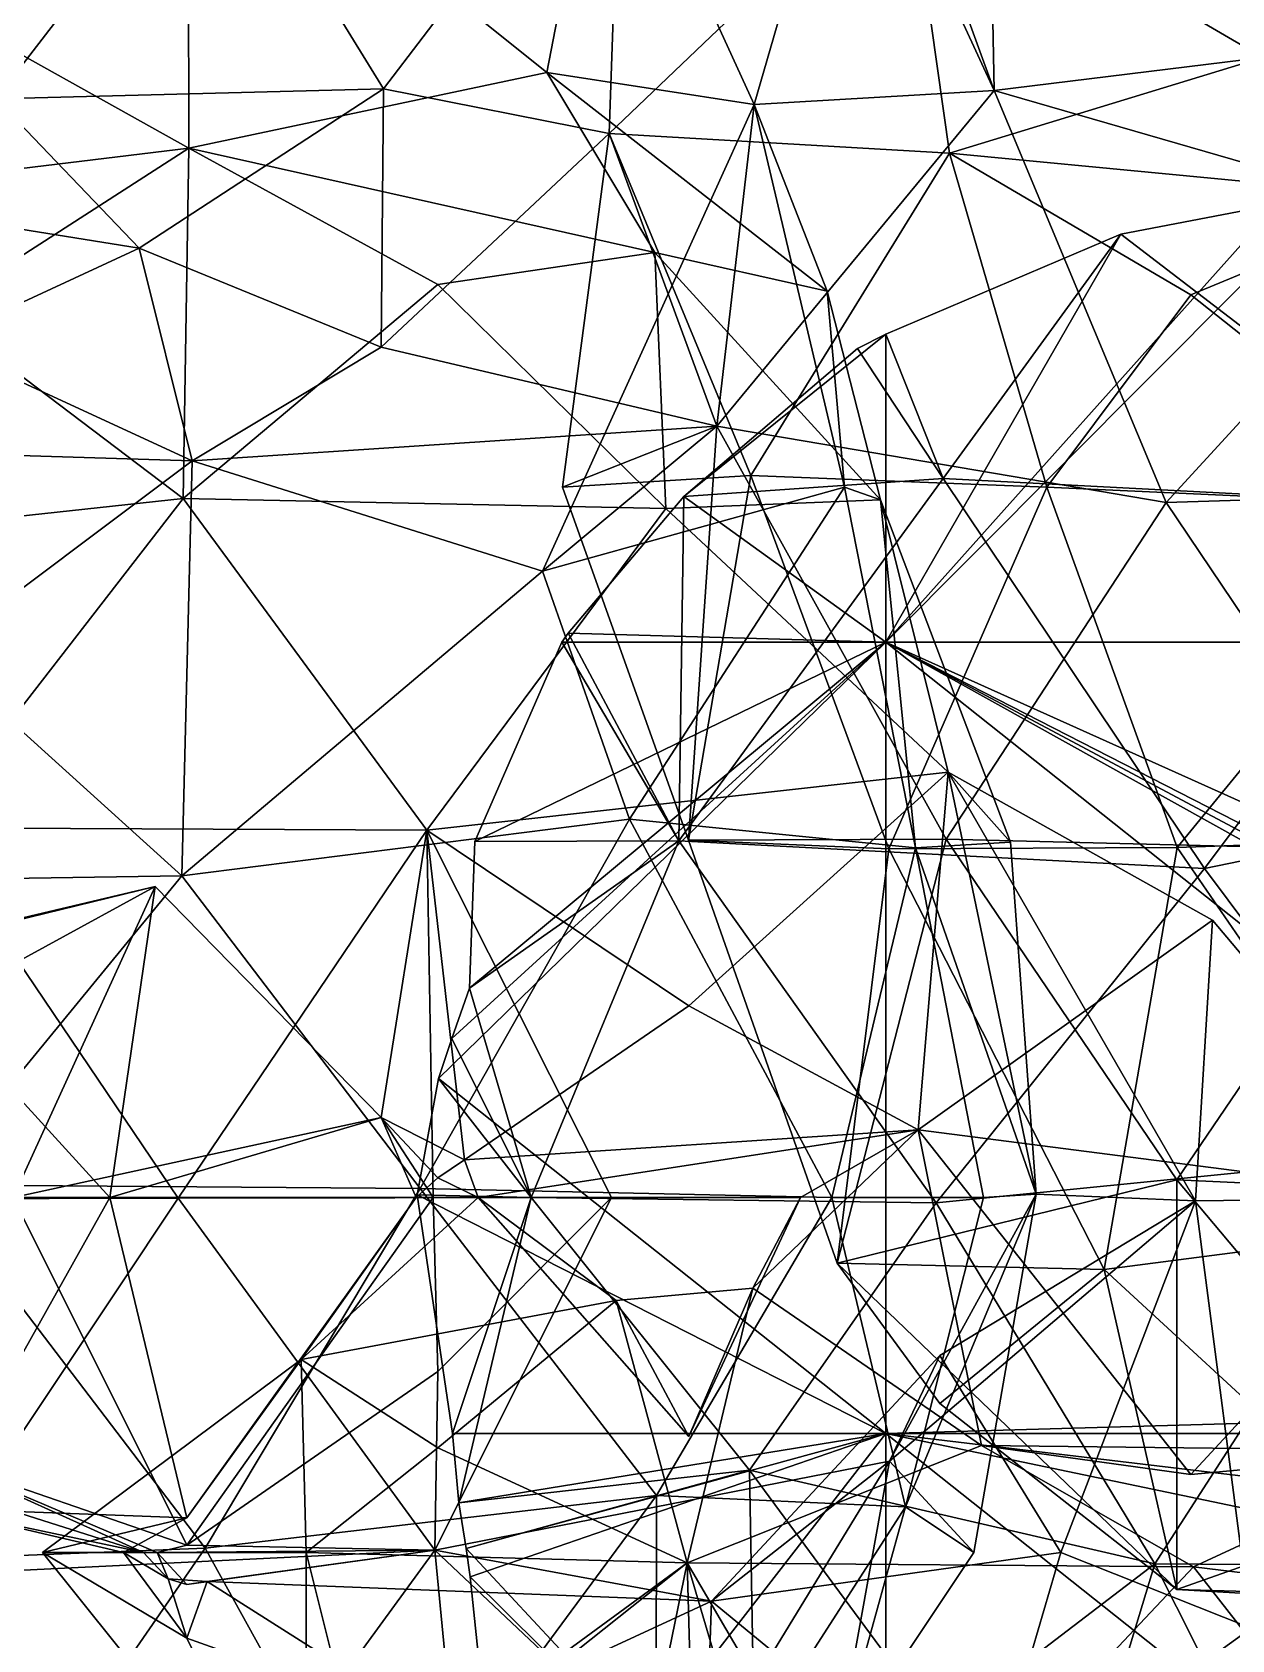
# Model space of a CAD drawing. Extents: x 290034 to 295698, y 4553723 to 4561693.
# Drawn here: x 294927.2 to 294987.4, y 4559775.6 to 4559856.3 of the extents above; entities that cross this region are included whole.
import ezdxf

# ---------------------------------------------------------------- set-up
doc = ezdxf.new("R2010")
doc.units = 0
doc.layers.add('Au_ppm_Pref_-_0_2', color=7, linetype='CONTINUOUS')

msp = doc.modelspace()

# ---------------------------------------------------------------- linework, layer by layer
at = {"layer": 'Au_ppm_Pref_-_0_2'}
for points in [[(294934.995, 4559868.657, 1775.773), (294935.02, 4559850.452, 1781.31), (294922.319, 4559857.54, 1777.947)], [(294934.995, 4559868.657, 1775.773), (294955.875, 4559869.091, 1773.859), (294952.986, 4559854.248, 1776.934)], [(294934.995, 4559868.657, 1775.773), (294952.986, 4559854.248, 1776.934), (294935.02, 4559850.452, 1781.31)], [(294944.798, 4559853.433, 1754.103), (294956.738, 4559869.091, 1753.694), (294936.335, 4559867.181, 1751.342)], [(294944.798, 4559853.433, 1754.103), (294956.112, 4559851.183, 1756.182), (294956.738, 4559869.091, 1753.694)], [(294955.875, 4559869.091, 1773.859), (294963.4, 4559852.636, 1770.481), (294952.986, 4559854.248, 1776.934)], [(294955.875, 4559869.091, 1773.859), (294968.16, 4559869.091, 1769.055), (294963.4, 4559852.636, 1770.481)], [(294956.738, 4559869.091, 1753.694), (294956.112, 4559851.183, 1756.182), (294971.044, 4559865.441, 1758.374)], [(294975.437, 4559853.34, 1764.258), (294963.4, 4559852.636, 1770.481), (294968.16, 4559869.091, 1769.055)], [(294975.143, 4559869.091, 1763.979), (294975.437, 4559853.34, 1764.258), (294968.16, 4559869.091, 1769.055)], [(294971.044, 4559865.441, 1758.374), (294975.437, 4559853.34, 1764.258), (294975.143, 4559869.091, 1763.979)], [(294936.335, 4559867.181, 1751.342), (294908.996, 4559867.918, 1751.425), (294925.332, 4559852.924, 1754.071)], [(294944.798, 4559853.433, 1754.103), (294936.335, 4559867.181, 1751.342), (294925.332, 4559852.924, 1754.071)], [(294973.198, 4559850.209, 1753.178), (294971.044, 4559865.441, 1758.374), (294956.112, 4559851.183, 1756.182)], [(294973.198, 4559850.209, 1753.178), (294988.927, 4559855.005, 1758.237), (294971.044, 4559865.441, 1758.374)], [(294971.044, 4559865.441, 1758.374), (294988.927, 4559855.005, 1758.237), (294975.437, 4559853.34, 1764.258)], [(294912.713, 4559847.746, 1780.41), (294922.319, 4559857.54, 1777.947), (294935.02, 4559850.452, 1781.31)], [(294996.983, 4559847.923, 1753.008), (294988.927, 4559855.005, 1758.237), (294973.198, 4559850.209, 1753.178)], [(294997.255, 4559847.043, 1763.338), (294975.437, 4559853.34, 1764.258), (294988.927, 4559855.005, 1758.237)], [(294952.986, 4559854.248, 1776.934), (294958.41, 4559845.212, 1780.581), (294935.02, 4559850.452, 1781.31)], [(294967.067, 4559843.284, 1775.858), (294958.41, 4559845.212, 1780.581), (294952.986, 4559854.248, 1776.934)], [(294967.067, 4559843.284, 1775.858), (294952.986, 4559854.248, 1776.934), (294963.4, 4559852.636, 1770.481)], [(294944.798, 4559853.433, 1754.103), (294925.332, 4559852.924, 1754.071), (294932.532, 4559845.439, 1757.221)], [(294944.683, 4559840.477, 1759.044), (294944.798, 4559853.433, 1754.103), (294932.532, 4559845.439, 1757.221)], [(294944.683, 4559840.477, 1759.044), (294956.112, 4559851.183, 1756.182), (294944.798, 4559853.433, 1754.103)], [(294961.526, 4559836.51, 1764.189), (294975.437, 4559853.34, 1764.258), (294984.071, 4559832.681, 1765.164)], [(294961.526, 4559836.51, 1764.189), (294963.4, 4559852.636, 1770.481), (294975.437, 4559853.34, 1764.258)], [(294997.255, 4559847.043, 1763.338), (294984.071, 4559832.681, 1765.164), (294975.437, 4559853.34, 1764.258)], [(294932.532, 4559845.439, 1757.221), (294925.332, 4559852.924, 1754.071), (294908.57, 4559849.283, 1757.22)], [(294952.778, 4559829.232, 1769.397), (294967.928, 4559833.455, 1774.393), (294963.4, 4559852.636, 1770.481)], [(294961.526, 4559836.51, 1764.189), (294952.778, 4559829.232, 1769.397), (294963.4, 4559852.636, 1770.481)], [(294967.928, 4559833.455, 1774.393), (294967.067, 4559843.284, 1775.858), (294963.4, 4559852.636, 1770.481)], [(294961.526, 4559836.51, 1764.189), (294956.112, 4559851.183, 1756.182), (294944.683, 4559840.477, 1759.044)], [(294961.526, 4559836.51, 1764.189), (294953.771, 4559833.455, 1758.04), (294956.112, 4559851.183, 1756.182)], [(294963.222, 4559834.032, 1753.073), (294956.112, 4559851.183, 1756.182), (294953.771, 4559833.455, 1758.04)], [(294963.222, 4559834.032, 1753.073), (294973.198, 4559850.209, 1753.178), (294956.112, 4559851.183, 1756.182)], [(294912.713, 4559847.746, 1780.41), (294935.02, 4559850.452, 1781.31), (294922.319, 4559842.283, 1784.74)], [(294934.734, 4559832.887, 1786.599), (294922.319, 4559842.283, 1784.74), (294935.02, 4559850.452, 1781.31)], [(294934.734, 4559832.887, 1786.599), (294935.02, 4559850.452, 1781.31), (294947.518, 4559843.621, 1785.186)], [(294935.02, 4559850.452, 1781.31), (294958.41, 4559845.212, 1780.581), (294947.518, 4559843.621, 1785.186)], [(294973.198, 4559850.209, 1753.178), (294963.222, 4559834.032, 1753.073), (294978.078, 4559833.455, 1748.689)], [(294996.983, 4559847.923, 1753.008), (294973.198, 4559850.209, 1753.178), (294985.315, 4559843.096, 1748.887)], [(294973.198, 4559850.209, 1753.178), (294978.078, 4559833.455, 1748.689), (294985.315, 4559843.096, 1748.887)], [(294922.319, 4559840.705, 1760.457), (294932.532, 4559845.439, 1757.221), (294908.57, 4559849.283, 1757.22)], [(294989.657, 4559847.651, 1840.584), (294992.086, 4559847.821, 1840.812), (294970, 4559825.666, 1843.825)], [(294992.086, 4559847.821, 1840.812), (295020, 4559825.666, 1849.389), (294970, 4559825.666, 1843.825)], [(294981.802, 4559846.141, 1840.082), (294989.657, 4559847.651, 1840.584), (294970, 4559825.666, 1843.825)], [(294999.614, 4559832.495, 1840.169), (294989.657, 4559847.651, 1840.584), (294981.802, 4559846.141, 1840.082)], [(294996.983, 4559847.923, 1753.008), (294985.315, 4559843.096, 1748.887), (294998.676, 4559832.515, 1747.802)], [(294997.255, 4559847.043, 1763.338), (295008.668, 4559833.455, 1764.85), (294984.071, 4559832.681, 1765.164)], [(294970, 4559825.666, 1843.825), (294970, 4559841.115, 1840.01), (294981.802, 4559846.141, 1840.082)], [(294970, 4559841.115, 1840.01), (294972.887, 4559833.889, 1838.864), (294981.802, 4559846.141, 1840.082)], [(294999.614, 4559832.495, 1840.169), (294981.802, 4559846.141, 1840.082), (294972.887, 4559833.889, 1838.864)], [(294935.197, 4559834.772, 1764.355), (294932.532, 4559845.439, 1757.221), (294922.319, 4559840.705, 1760.457)], [(294935.197, 4559834.772, 1764.355), (294944.683, 4559840.477, 1759.044), (294932.532, 4559845.439, 1757.221)], [(294958.41, 4559845.212, 1780.581), (294958.962, 4559832.385, 1786.836), (294947.518, 4559843.621, 1785.186)], [(294967.067, 4559843.284, 1775.858), (294969.728, 4559832.813, 1781.261), (294958.41, 4559845.212, 1780.581)], [(294958.41, 4559845.212, 1780.581), (294969.728, 4559832.813, 1781.261), (294958.962, 4559832.385, 1786.836)], [(294934.734, 4559832.887, 1786.599), (294947.518, 4559843.621, 1785.186), (294958.962, 4559832.385, 1786.836)], [(294967.067, 4559843.284, 1775.858), (294967.928, 4559833.455, 1774.393), (294969.728, 4559832.813, 1781.261)], [(294985.315, 4559843.096, 1748.887), (294978.078, 4559833.455, 1748.689), (294998.676, 4559832.515, 1747.802)], [(294934.734, 4559832.887, 1786.599), (294912.213, 4559830.434, 1785.555), (294922.319, 4559842.283, 1784.74)], [(294935.197, 4559834.772, 1764.355), (294922.319, 4559840.705, 1760.457), (294909.677, 4559835.553, 1764.094)], [(294935.197, 4559834.772, 1764.355), (294961.526, 4559836.51, 1764.189), (294944.683, 4559840.477, 1759.044)], [(294970, 4559841.115, 1840.01), (294959.86, 4559832.974, 1840.617), (294968.578, 4559840.409, 1839.988)], [(294970, 4559841.115, 1840.01), (294970, 4559825.666, 1843.825), (294959.86, 4559832.974, 1840.617)], [(294972.887, 4559833.889, 1838.864), (294968.578, 4559840.409, 1839.988), (294959.86, 4559832.974, 1840.617)], [(294968.578, 4559840.409, 1839.988), (294972.887, 4559833.889, 1838.864), (294970, 4559841.115, 1840.01)], [(294952.778, 4559829.232, 1769.397), (294961.526, 4559836.51, 1764.189), (294935.197, 4559834.772, 1764.355)], [(294961.526, 4559836.51, 1764.189), (294960.101, 4559815.748, 1758.063), (294953.771, 4559833.455, 1758.04)], [(294961.526, 4559836.51, 1764.189), (294973.034, 4559815.788, 1762.944), (294960.101, 4559815.748, 1758.063)], [(294961.526, 4559836.51, 1764.189), (294984.071, 4559832.681, 1765.164), (294973.034, 4559815.788, 1762.944)], [(294935.197, 4559834.772, 1764.355), (294909.677, 4559835.553, 1764.094), (294922.319, 4559825.114, 1767.138)], [(294922.319, 4559825.114, 1767.138), (294934.67, 4559813.944, 1767.67), (294935.197, 4559834.772, 1764.355)], [(294935.197, 4559834.772, 1764.355), (294934.67, 4559813.944, 1767.67), (294952.778, 4559829.232, 1769.397)], [(294963.222, 4559834.032, 1753.073), (294953.771, 4559833.455, 1758.04), (294960.101, 4559815.748, 1758.063)], [(294970.149, 4559815.308, 1750.924), (294963.222, 4559834.032, 1753.073), (294960.101, 4559815.748, 1758.063)], [(294963.222, 4559834.032, 1753.073), (294970.149, 4559815.308, 1750.924), (294978.078, 4559833.455, 1748.689)], [(294957.137, 4559816.794, 1771.109), (294967.928, 4559833.455, 1774.393), (294952.778, 4559829.232, 1769.397)], [(294957.137, 4559816.794, 1771.109), (294971.489, 4559815.355, 1776.225), (294967.928, 4559833.455, 1774.393)], [(294959.608, 4559815.701, 1840.942), (294972.887, 4559833.889, 1838.864), (294959.86, 4559832.974, 1840.617)], [(294986.001, 4559814.316, 1840.556), (294972.887, 4559833.889, 1838.864), (294959.608, 4559815.701, 1840.942)], [(294971.489, 4559815.355, 1776.225), (294969.728, 4559832.813, 1781.261), (294967.928, 4559833.455, 1774.393)], [(294978.078, 4559833.455, 1748.689), (294970.149, 4559815.308, 1750.924), (294984.625, 4559815.375, 1748.145)], [(294999.614, 4559832.495, 1840.169), (294972.887, 4559833.889, 1838.864), (294986.001, 4559814.316, 1840.556)], [(294998.676, 4559832.515, 1747.802), (294978.078, 4559833.455, 1748.689), (294984.625, 4559815.375, 1748.145)], [(295008.668, 4559833.455, 1764.85), (294995.825, 4559815.222, 1764.585), (294984.071, 4559832.681, 1765.164)], [(294921.929, 4559816.352, 1786.706), (294912.213, 4559830.434, 1785.555), (294934.734, 4559832.887, 1786.599)], [(294921.929, 4559816.352, 1786.706), (294934.734, 4559832.887, 1786.599), (294946.974, 4559816.244, 1788.044)], [(294958.962, 4559832.385, 1786.836), (294946.974, 4559816.244, 1788.044), (294934.734, 4559832.887, 1786.599)], [(294946.974, 4559816.244, 1788.044), (294958.962, 4559832.385, 1786.836), (294973.126, 4559819.148, 1787.702)], [(294970, 4559825.666, 1843.825), (294954.063, 4559826.125, 1841.505), (294959.86, 4559832.974, 1840.617)], [(294954.063, 4559826.125, 1841.505), (294959.608, 4559815.701, 1840.942), (294959.86, 4559832.974, 1840.617)], [(294958.962, 4559832.385, 1786.836), (294969.728, 4559832.813, 1781.261), (294973.126, 4559819.148, 1787.702)], [(294971.489, 4559815.355, 1776.225), (294976.265, 4559815.637, 1781.797), (294969.728, 4559832.813, 1781.261)], [(294969.728, 4559832.813, 1781.261), (294976.265, 4559815.637, 1781.797), (294973.126, 4559819.148, 1787.702)], [(294995.825, 4559815.222, 1764.585), (294973.034, 4559815.788, 1762.944), (294984.071, 4559832.681, 1765.164)], [(295011.495, 4559816.321, 1747.531), (294998.676, 4559832.515, 1747.802), (294984.625, 4559815.375, 1748.145)], [(294986.001, 4559814.316, 1840.556), (295009.426, 4559819.132, 1842.868), (294999.614, 4559832.495, 1840.169)], [(294934.67, 4559813.944, 1767.67), (294957.137, 4559816.794, 1771.109), (294952.778, 4559829.232, 1769.397)], [(294970, 4559825.666, 1843.825), (294953.747, 4559825.666, 1841.575), (294954.063, 4559826.125, 1841.505)], [(294959.608, 4559815.701, 1840.942), (294954.063, 4559826.125, 1841.505), (294953.747, 4559825.666, 1841.575)], [(294934.67, 4559813.944, 1767.67), (294922.319, 4559825.114, 1767.138), (294909.493, 4559813.571, 1767.538)], [(294970, 4559825.666, 1843.825), (294947.561, 4559803.791, 1844.428), (294948.22, 4559805.793, 1844.18)], [(294947.561, 4559803.791, 1844.428), (294970, 4559825.666, 1843.825), (294970, 4559785.981, 1850.554)], [(294970, 4559825.666, 1843.825), (294948.22, 4559805.793, 1844.18), (294949.103, 4559808.312, 1843.874)], [(294970, 4559825.666, 1843.825), (294949.103, 4559808.312, 1843.874), (294949.386, 4559815.666, 1842.667)], [(294949.386, 4559815.666, 1842.667), (294953.747, 4559825.666, 1841.575), (294970, 4559825.666, 1843.825)], [(294949.386, 4559815.666, 1842.667), (294959.608, 4559815.701, 1840.942), (294953.747, 4559825.666, 1841.575)], [(295019.113, 4559800.541, 1853.305), (294970, 4559825.666, 1843.825), (295020, 4559803.219, 1852.976)], [(294970, 4559825.666, 1843.825), (295020, 4559825.666, 1849.389), (295020, 4559803.219, 1852.976)], [(295018.636, 4559798.617, 1853.56), (294970, 4559825.666, 1843.825), (295018.889, 4559799.627, 1853.427)], [(295018.889, 4559799.627, 1853.427), (294970, 4559825.666, 1843.825), (295019.113, 4559800.541, 1853.305)], [(295018.281, 4559787.345, 1855.321), (294970, 4559825.666, 1843.825), (295018.636, 4559798.617, 1853.56)], [(294970, 4559785.981, 1850.554), (294970, 4559825.666, 1843.825), (295018.281, 4559787.345, 1855.321)], [(294946.974, 4559816.244, 1788.044), (294973.126, 4559819.148, 1787.702), (294960.117, 4559807.429, 1790.94)], [(294960.117, 4559807.429, 1790.94), (294973.126, 4559819.148, 1787.702), (294971.621, 4559801.206, 1794.289)], [(294986.392, 4559811.736, 1793.101), (294971.621, 4559801.206, 1794.289), (294973.126, 4559819.148, 1787.702)], [(294977.541, 4559797.987, 1781.362), (294985.544, 4559797.648, 1787.657), (294973.126, 4559819.148, 1787.702)], [(294977.541, 4559797.987, 1781.362), (294973.126, 4559819.148, 1787.702), (294976.265, 4559815.637, 1781.797)], [(294973.126, 4559819.148, 1787.702), (294985.544, 4559797.648, 1787.657), (294986.392, 4559811.736, 1793.101)], [(295009.426, 4559819.132, 1842.868), (294986.001, 4559814.316, 1840.556), (294996.726, 4559799.96, 1842.464)], [(294934.494, 4559797.787, 1785.539), (294908.588, 4559797.724, 1786.032), (294921.929, 4559816.352, 1786.706)], [(294934.494, 4559797.787, 1785.539), (294921.929, 4559816.352, 1786.706), (294946.974, 4559816.244, 1788.044)], [(294956.237, 4559797.819, 1787.737), (294934.494, 4559797.787, 1785.539), (294946.974, 4559816.244, 1788.044)], [(294946.634, 4559798.272, 1770.101), (294957.137, 4559816.794, 1771.109), (294934.67, 4559813.944, 1767.67)], [(294947.289, 4559797.819, 1793.568), (294946.974, 4559816.244, 1788.044), (294944.683, 4559801.828, 1793.676)], [(294948.856, 4559799.711, 1793.676), (294944.683, 4559801.828, 1793.676), (294946.974, 4559816.244, 1788.044)], [(294946.634, 4559798.272, 1770.101), (294967.298, 4559797.819, 1772.473), (294957.137, 4559816.794, 1771.109)], [(294946.974, 4559816.244, 1788.044), (294947.289, 4559797.819, 1793.568), (294956.237, 4559797.819, 1787.737)], [(294948.856, 4559799.711, 1793.676), (294946.974, 4559816.244, 1788.044), (294960.117, 4559807.429, 1790.94)], [(294957.137, 4559816.794, 1771.109), (294967.298, 4559797.819, 1772.473), (294971.489, 4559815.355, 1776.225)], [(295011.495, 4559816.321, 1747.531), (294984.625, 4559815.375, 1748.145), (294997.684, 4559796.378, 1747.878)], [(294959.608, 4559815.701, 1840.942), (294949.386, 4559815.666, 1842.667), (294949.103, 4559808.312, 1843.874)], [(294952.205, 4559797.819, 1843.4), (294959.608, 4559815.701, 1840.942), (294949.103, 4559808.312, 1843.874)], [(294972.533, 4559797.556, 1841.843), (294959.608, 4559815.701, 1840.942), (294952.205, 4559797.819, 1843.4)], [(294986.001, 4559814.316, 1840.556), (294959.608, 4559815.701, 1840.942), (294972.533, 4559797.556, 1841.843)], [(294973.034, 4559815.788, 1762.944), (294967.566, 4559794.53, 1758.608), (294960.101, 4559815.748, 1758.063)], [(294970.149, 4559815.308, 1750.924), (294960.101, 4559815.748, 1758.063), (294967.566, 4559794.53, 1758.608)], [(294973.034, 4559815.788, 1762.944), (294984.612, 4559798.711, 1762.567), (294967.566, 4559794.53, 1758.608)], [(294984.625, 4559815.375, 1748.145), (294970.149, 4559815.308, 1750.924), (294980.963, 4559794.203, 1751.044)], [(294971.489, 4559815.355, 1776.225), (294977.541, 4559797.987, 1781.362), (294976.265, 4559815.637, 1781.797)], [(294973.034, 4559815.788, 1762.944), (294995.825, 4559815.222, 1764.585), (294984.612, 4559798.711, 1762.567)], [(294997.684, 4559796.378, 1747.878), (294984.625, 4559815.375, 1748.145), (294980.963, 4559794.203, 1751.044)], [(294974.908, 4559797.819, 1775.858), (294971.489, 4559815.355, 1776.225), (294967.298, 4559797.819, 1772.473)], [(294970.149, 4559815.308, 1750.924), (294967.566, 4559794.53, 1758.608), (294980.963, 4559794.203, 1751.044)], [(294971.489, 4559815.355, 1776.225), (294974.908, 4559797.819, 1775.858), (294977.541, 4559797.987, 1781.362)], [(294995.825, 4559815.222, 1764.585), (295010.675, 4559797.494, 1764.101), (294984.612, 4559798.711, 1762.567)], [(294934.67, 4559813.944, 1767.67), (294909.493, 4559813.571, 1767.538), (294921.95, 4559798.444, 1767.681)], [(294946.634, 4559798.272, 1770.101), (294934.67, 4559813.944, 1767.67), (294921.95, 4559798.444, 1767.681)], [(294996.726, 4559799.96, 1842.464), (294986.001, 4559814.316, 1840.556), (294972.533, 4559797.556, 1841.843)], [(294914.445, 4559808.956, 1793.676), (294933.344, 4559813.411, 1793.676), (294922.319, 4559807.397, 1796.869)], [(294933.344, 4559813.411, 1793.676), (294914.445, 4559808.956, 1793.676), (294922.319, 4559810.722, 1789.375)], [(294931.057, 4559797.819, 1797.795), (294922.319, 4559807.397, 1796.869), (294933.344, 4559813.411, 1793.676)], [(294926.203, 4559797.819, 1791.845), (294933.344, 4559813.411, 1793.676), (294922.319, 4559810.722, 1789.375)], [(294926.203, 4559797.819, 1791.845), (294944.683, 4559801.828, 1793.676), (294933.344, 4559813.411, 1793.676)], [(294931.057, 4559797.819, 1797.795), (294933.344, 4559813.411, 1793.676), (294944.683, 4559801.828, 1793.676)], [(294998.14, 4559797.799, 1793.651), (294971.621, 4559801.206, 1794.289), (294986.392, 4559811.736, 1793.101)], [(294985.544, 4559797.648, 1787.657), (294998.14, 4559797.799, 1793.651), (294986.392, 4559811.736, 1793.101)], [(294948.22, 4559805.793, 1844.18), (294952.205, 4559797.819, 1843.4), (294949.103, 4559808.312, 1843.874)], [(294931.057, 4559797.819, 1797.795), (294915.613, 4559797.819, 1796.838), (294922.319, 4559807.397, 1796.869)], [(294948.856, 4559799.711, 1793.676), (294960.117, 4559807.429, 1790.94), (294971.621, 4559801.206, 1794.289)], [(294952.205, 4559797.819, 1843.4), (294948.22, 4559805.793, 1844.18), (294947.561, 4559803.791, 1844.428)], [(294970, 4559785.981, 1850.554), (294946.486, 4559797.951, 1844.925), (294947.561, 4559803.791, 1844.428)], [(294952.205, 4559797.819, 1843.4), (294947.561, 4559803.791, 1844.428), (294946.486, 4559797.951, 1844.925)], [(294926.203, 4559797.819, 1791.845), (294947.289, 4559797.819, 1793.568), (294944.683, 4559801.828, 1793.676)], [(294931.057, 4559797.819, 1797.795), (294944.683, 4559801.828, 1793.676), (294946.437, 4559797.819, 1794.185)], [(294946.437, 4559797.819, 1794.185), (294944.683, 4559801.828, 1793.676), (294947.518, 4559798.811, 1794.007)], [(294944.683, 4559801.828, 1793.676), (294948.856, 4559799.711, 1793.676), (294947.518, 4559798.811, 1794.007)], [(294949.551, 4559797.819, 1794.635), (294948.856, 4559799.711, 1793.676), (294971.621, 4559801.206, 1794.289)], [(294949.551, 4559797.819, 1794.635), (294971.621, 4559801.206, 1794.289), (294965.724, 4559797.819, 1796.972)], [(294971.621, 4559801.206, 1794.289), (294974.798, 4559785.382, 1800.428), (294963.332, 4559793.272, 1799.615)], [(294971.621, 4559801.206, 1794.289), (294963.332, 4559793.272, 1799.615), (294965.724, 4559797.819, 1796.972)], [(294974.798, 4559785.382, 1800.428), (294971.621, 4559801.206, 1794.289), (294985.315, 4559783.923, 1794.984)], [(294998.14, 4559797.799, 1793.651), (294985.315, 4559783.923, 1794.984), (294971.621, 4559801.206, 1794.289)], [(294949.551, 4559797.819, 1794.635), (294947.518, 4559798.811, 1794.007), (294948.856, 4559799.711, 1793.676)], [(294996.726, 4559799.96, 1842.464), (294972.533, 4559797.556, 1841.843), (294983.503, 4559779.436, 1843.315)], [(294983.503, 4559779.436, 1843.315), (294999.553, 4559779.327, 1845.758), (294996.726, 4559799.96, 1842.464)], [(294921.95, 4559798.444, 1767.681), (294909.255, 4559779.176, 1769.651), (294935.847, 4559780.234, 1769.731)], [(294946.634, 4559798.272, 1770.101), (294921.95, 4559798.444, 1767.681), (294935.847, 4559780.234, 1769.731)], [(294946.437, 4559797.819, 1794.185), (294947.518, 4559798.811, 1794.007), (294949.551, 4559797.819, 1794.635)], [(294984.612, 4559798.711, 1762.567), (294984.599, 4559778.146, 1758.566), (294967.566, 4559794.53, 1758.608)], [(294984.612, 4559798.711, 1762.567), (294997.915, 4559782.847, 1763.031), (294984.599, 4559778.146, 1758.566)], [(294984.612, 4559798.711, 1762.567), (295010.675, 4559797.494, 1764.101), (294997.915, 4559782.847, 1763.031)], [(294934.494, 4559797.787, 1785.539), (294921.892, 4559778.897, 1786.581), (294908.588, 4559797.724, 1786.032)], [(294931.057, 4559797.819, 1797.795), (294922.319, 4559782.223, 1798.875), (294915.613, 4559797.819, 1796.838)], [(294934.494, 4559797.787, 1785.539), (294947.379, 4559780.121, 1788.304), (294921.892, 4559778.897, 1786.581)], [(294934.919, 4559781.74, 1794.256), (294922.319, 4559782.223, 1798.875), (294931.057, 4559797.819, 1797.795)], [(294934.919, 4559780.373, 1793.552), (294926.203, 4559797.819, 1791.845), (294922.319, 4559784.721, 1789.31)], [(294934.919, 4559780.373, 1793.552), (294947.289, 4559797.819, 1793.568), (294926.203, 4559797.819, 1791.845)], [(294946.437, 4559797.819, 1794.185), (294934.919, 4559781.74, 1794.256), (294931.057, 4559797.819, 1797.795)], [(294934.494, 4559797.787, 1785.539), (294956.237, 4559797.819, 1787.737), (294947.379, 4559780.121, 1788.304)], [(294940.661, 4559789.698, 1799.615), (294934.919, 4559781.74, 1794.256), (294946.437, 4559797.819, 1794.185)], [(294934.919, 4559780.373, 1793.552), (294947.518, 4559789.08, 1790.763), (294947.289, 4559797.819, 1793.568)], [(294946.634, 4559798.272, 1770.101), (294935.847, 4559780.234, 1769.731), (294958.491, 4559782.869, 1771.641)], [(294940.661, 4559789.698, 1799.615), (294946.437, 4559797.819, 1794.185), (294949.551, 4559797.819, 1794.635)], [(294940.661, 4559789.698, 1799.615), (294949.551, 4559797.819, 1794.635), (294956.464, 4559792.654, 1799.615)], [(294970, 4559785.981, 1850.554), (294948.254, 4559785.981, 1846.655), (294946.486, 4559797.951, 1844.925)], [(294948.254, 4559785.981, 1846.655), (294952.205, 4559797.819, 1843.4), (294946.486, 4559797.951, 1844.925)], [(294946.634, 4559798.272, 1770.101), (294958.491, 4559782.869, 1771.641), (294967.298, 4559797.819, 1772.473)], [(294956.237, 4559797.819, 1787.737), (294947.289, 4559797.819, 1793.568), (294947.518, 4559789.08, 1790.763)], [(294956.237, 4559797.819, 1787.737), (294947.518, 4559789.08, 1790.763), (294947.379, 4559780.121, 1788.304)], [(294952.205, 4559797.819, 1843.4), (294948.254, 4559785.981, 1846.655), (294948.583, 4559782.508, 1847.208)], [(294948.583, 4559782.508, 1847.208), (294963.162, 4559784.143, 1844.007), (294952.205, 4559797.819, 1843.4)], [(294956.464, 4559792.654, 1799.615), (294949.551, 4559797.819, 1794.635), (294960.117, 4559785.82, 1795.616)], [(294965.724, 4559797.819, 1796.972), (294960.117, 4559785.82, 1795.616), (294949.551, 4559797.819, 1794.635)], [(294972.533, 4559797.556, 1841.843), (294952.205, 4559797.819, 1843.4), (294963.162, 4559784.143, 1844.007)], [(294958.491, 4559782.869, 1771.641), (294970.985, 4559782.304, 1776.675), (294967.298, 4559797.819, 1772.473)], [(294963.332, 4559793.272, 1799.615), (294960.117, 4559785.82, 1795.616), (294965.724, 4559797.819, 1796.972)], [(294970.985, 4559782.304, 1776.675), (294974.908, 4559797.819, 1775.858), (294967.298, 4559797.819, 1772.473)], [(294977.541, 4559797.987, 1781.362), (294974.412, 4559780.001, 1781.797), (294970.195, 4559784.587, 1786.803)], [(294977.541, 4559797.987, 1781.362), (294970.195, 4559784.587, 1786.803), (294985.544, 4559797.648, 1787.657)], [(294970.195, 4559784.587, 1786.803), (294972.716, 4559789.887, 1791.032), (294985.544, 4559797.648, 1787.657)], [(294977.541, 4559797.987, 1781.362), (294974.908, 4559797.819, 1775.858), (294970.985, 4559782.304, 1776.675)], [(294970.985, 4559782.304, 1776.675), (294974.412, 4559780.001, 1781.797), (294977.541, 4559797.987, 1781.362)], [(294978.79, 4559780.001, 1790.6), (294985.544, 4559797.648, 1787.657), (294972.716, 4559789.887, 1791.032)], [(294978.79, 4559780.001, 1790.6), (294988.344, 4559776.21, 1792.944), (294985.544, 4559797.648, 1787.657)], [(294998, 4559785.102, 1800.069), (294985.315, 4559783.923, 1794.984), (294998.14, 4559797.799, 1793.651)], [(294998.14, 4559797.799, 1793.651), (294985.544, 4559797.648, 1787.657), (294988.344, 4559776.21, 1792.944)], [(294983.503, 4559779.436, 1843.315), (294972.533, 4559797.556, 1841.843), (294963.162, 4559784.143, 1844.007)], [(294997.684, 4559796.378, 1747.878), (294980.963, 4559794.203, 1751.044), (294998.828, 4559777.745, 1751.788)], [(294972.716, 4559787.488, 1754.596), (294980.963, 4559794.203, 1751.044), (294967.566, 4559794.53, 1758.608)], [(294972.716, 4559787.488, 1754.596), (294967.566, 4559794.53, 1758.608), (294984.599, 4559778.146, 1758.566)], [(294980.963, 4559794.203, 1751.044), (294972.716, 4559787.488, 1754.596), (294984.599, 4559778.146, 1758.566)], [(294980.963, 4559794.203, 1751.044), (294984.599, 4559778.146, 1758.566), (294998.828, 4559777.745, 1751.788)], [(294956.464, 4559792.654, 1799.615), (294963.332, 4559793.272, 1799.615), (294960.031, 4559779.492, 1805.611)], [(294963.332, 4559793.272, 1799.615), (294956.464, 4559792.654, 1799.615), (294960.117, 4559785.82, 1795.616)], [(294963.332, 4559793.272, 1799.615), (294974.798, 4559785.382, 1800.428), (294960.031, 4559779.492, 1805.611)], [(294940.661, 4559789.698, 1799.615), (294956.464, 4559792.654, 1799.615), (294947.518, 4559785.254, 1801.366)], [(294960.031, 4559779.492, 1805.611), (294947.518, 4559785.254, 1801.366), (294956.464, 4559792.654, 1799.615)], [(294940.661, 4559789.698, 1799.615), (294940.907, 4559780.001, 1802.732), (294927.676, 4559780.001, 1799.615)], [(294934.919, 4559781.74, 1794.256), (294940.661, 4559789.698, 1799.615), (294927.676, 4559780.001, 1799.615)], [(294940.661, 4559789.698, 1799.615), (294947.518, 4559785.254, 1801.366), (294940.907, 4559780.001, 1802.732)], [(294978.79, 4559780.001, 1790.6), (294972.716, 4559789.887, 1791.032), (294961.256, 4559777.566, 1793.175)], [(294961.256, 4559777.566, 1793.175), (294972.716, 4559789.887, 1791.032), (294970.195, 4559784.587, 1786.803)], [(294934.919, 4559780.373, 1793.552), (294947.379, 4559780.121, 1788.304), (294947.518, 4559789.08, 1790.763)], [(295018.28, 4559785.981, 1855.553), (294970, 4559785.981, 1850.554), (295018.281, 4559787.345, 1855.321)], [(294922.319, 4559782.223, 1798.875), (294932.744, 4559780.001, 1793.676), (294913.952, 4559785.986, 1793.676)], [(294922.319, 4559784.721, 1789.31), (294913.952, 4559785.986, 1793.676), (294932.744, 4559780.001, 1793.676)], [(294948.254, 4559785.981, 1846.655), (294970, 4559785.981, 1850.554), (294948.583, 4559782.508, 1847.208)], [(294948.583, 4559782.508, 1847.208), (294970, 4559785.981, 1850.554), (294948.949, 4559780.214, 1847.599)], [(294948.949, 4559780.214, 1847.599), (294970, 4559785.981, 1850.554), (294949.141, 4559778.791, 1847.835)], [(294949.141, 4559778.791, 1847.835), (294970, 4559785.981, 1850.554), (294950.952, 4559761.414, 1850.627)], [(294950.952, 4559761.414, 1850.627), (294970, 4559785.981, 1850.554), (294970, 4559746.296, 1856.188)], [(295018.52, 4559780.195, 1856.639), (294970, 4559785.981, 1850.554), (295018.28, 4559785.981, 1855.553)], [(295020, 4559775.548, 1857.644), (294970, 4559785.981, 1850.554), (295018.52, 4559780.195, 1856.639)], [(295020, 4559775.548, 1857.644), (295020, 4559746.296, 1863.008), (294970, 4559785.981, 1850.554)], [(295020, 4559746.296, 1863.008), (294970, 4559746.296, 1856.188), (294970, 4559785.981, 1850.554)], [(294934.919, 4559780.373, 1793.552), (294922.319, 4559784.721, 1789.31), (294933.444, 4559780.001, 1792.981)], [(294922.319, 4559784.721, 1789.31), (294932.744, 4559780.001, 1793.676), (294933.444, 4559780.001, 1792.981)], [(294960.031, 4559779.492, 1805.611), (294940.907, 4559780.001, 1802.732), (294947.518, 4559785.254, 1801.366)], [(294985.437, 4559779.282, 1803.619), (294960.031, 4559779.492, 1805.611), (294974.798, 4559785.382, 1800.428)], [(294974.798, 4559785.382, 1800.428), (294998, 4559785.102, 1800.069), (294985.437, 4559779.282, 1803.619)], [(294998, 4559785.102, 1800.069), (294974.798, 4559785.382, 1800.428), (294985.315, 4559783.923, 1794.984)], [(295007.429, 4559776.611, 1802.97), (294985.437, 4559779.282, 1803.619), (294998, 4559785.102, 1800.069)], [(294947.379, 4559780.121, 1788.304), (294961.256, 4559777.566, 1793.175), (294970.195, 4559784.587, 1786.803)], [(294947.379, 4559780.121, 1788.304), (294970.195, 4559784.587, 1786.803), (294960.117, 4559768.108, 1785.762)], [(294963.162, 4559784.143, 1844.007), (294948.583, 4559782.508, 1847.208), (294948.949, 4559780.214, 1847.599)], [(294963.509, 4559764.558, 1847.72), (294963.162, 4559784.143, 1844.007), (294948.949, 4559780.214, 1847.599)], [(294967.483, 4559769.585, 1781.797), (294960.117, 4559768.108, 1785.762), (294970.195, 4559784.587, 1786.803)], [(294983.503, 4559779.436, 1843.315), (294963.162, 4559784.143, 1844.007), (294972.716, 4559771.205, 1844.198)], [(294963.509, 4559764.558, 1847.72), (294972.716, 4559771.205, 1844.198), (294963.162, 4559784.143, 1844.007)], [(294974.412, 4559780.001, 1781.797), (294967.483, 4559769.585, 1781.797), (294970.195, 4559784.587, 1786.803)], [(294958.491, 4559782.869, 1771.641), (294935.847, 4559780.234, 1769.731), (294944.714, 4559764.188, 1771.909)], [(294958.491, 4559782.869, 1771.641), (294944.714, 4559764.188, 1771.909), (294958.467, 4559762.817, 1776.29)], [(294958.491, 4559782.869, 1771.641), (294958.467, 4559762.817, 1776.29), (294970.985, 4559782.304, 1776.675)], [(294958.467, 4559762.817, 1776.29), (294967.483, 4559769.585, 1781.797), (294970.985, 4559782.304, 1776.675)], [(294970.985, 4559782.304, 1776.675), (294967.483, 4559769.585, 1781.797), (294974.412, 4559780.001, 1781.797)], [(294997.915, 4559782.847, 1763.031), (295011.676, 4559776.599, 1758.689), (294984.599, 4559778.146, 1758.566)], [(294934.919, 4559781.74, 1794.256), (294931.754, 4559780.001, 1795.168), (294922.319, 4559782.223, 1798.875)], [(294922.319, 4559782.223, 1798.875), (294931.754, 4559780.001, 1795.168), (294932.744, 4559780.001, 1793.676)], [(294934.919, 4559781.74, 1794.256), (294927.676, 4559780.001, 1799.615), (294931.754, 4559780.001, 1795.168)], [(294935.847, 4559780.234, 1769.731), (294909.255, 4559779.176, 1769.651), (294924.208, 4559763.391, 1771.212)], [(294921.892, 4559778.897, 1786.581), (294947.379, 4559780.121, 1788.304), (294934.83, 4559762.923, 1785.875)], [(294944.714, 4559764.188, 1771.909), (294935.847, 4559780.234, 1769.731), (294924.208, 4559763.391, 1771.212)], [(294940.907, 4559780.001, 1802.732), (294940.911, 4559763.501, 1800.54), (294927.676, 4559780.001, 1799.615)], [(294927.676, 4559780.001, 1799.615), (294940.911, 4559763.501, 1800.54), (294934.919, 4559775.707, 1795.107)], [(294927.676, 4559780.001, 1799.615), (294934.919, 4559775.707, 1795.107), (294931.754, 4559780.001, 1795.168)], [(294934.919, 4559775.707, 1795.107), (294933.995, 4559778.695, 1793.676), (294931.754, 4559780.001, 1795.168)], [(294931.754, 4559780.001, 1795.168), (294933.995, 4559778.695, 1793.676), (294932.744, 4559780.001, 1793.676)], [(294932.744, 4559780.001, 1793.676), (294933.995, 4559778.695, 1793.676), (294933.444, 4559780.001, 1792.981)], [(294934.919, 4559780.373, 1793.552), (294933.444, 4559780.001, 1792.981), (294947.379, 4559780.121, 1788.304)], [(294947.379, 4559780.121, 1788.304), (294933.444, 4559780.001, 1792.981), (294934.919, 4559778.396, 1793.141)], [(294933.995, 4559778.695, 1793.676), (294934.919, 4559778.396, 1793.141), (294933.444, 4559780.001, 1792.981)], [(294934.83, 4559762.923, 1785.875), (294947.379, 4559780.121, 1788.304), (294949.547, 4559757.593, 1782.141)], [(294935.94, 4559778.556, 1793.676), (294947.379, 4559780.121, 1788.304), (294934.919, 4559778.396, 1793.141)], [(294947.379, 4559780.121, 1788.304), (294935.94, 4559778.556, 1793.676), (294961.256, 4559777.566, 1793.175)], [(294960.031, 4559779.492, 1805.611), (294944.186, 4559766.894, 1805.555), (294940.907, 4559780.001, 1802.732)], [(294940.907, 4559780.001, 1802.732), (294944.186, 4559766.894, 1805.555), (294940.911, 4559763.501, 1800.54)], [(294947.379, 4559780.121, 1788.304), (294960.117, 4559768.108, 1785.762), (294949.547, 4559757.593, 1782.141)], [(294949.141, 4559778.791, 1847.835), (294963.509, 4559764.558, 1847.72), (294948.949, 4559780.214, 1847.599)], [(294974.799, 4559766.427, 1794.406), (294978.79, 4559780.001, 1790.6), (294961.256, 4559777.566, 1793.175)], [(294974.799, 4559766.427, 1794.406), (294988.344, 4559776.21, 1792.944), (294978.79, 4559780.001, 1790.6)], [(294960.031, 4559779.492, 1805.611), (294947.518, 4559770.325, 1808.269), (294944.186, 4559766.894, 1805.555)], [(294960.031, 4559779.492, 1805.611), (294957.306, 4559766.158, 1811.494), (294947.518, 4559770.325, 1808.269)], [(294960.518, 4559762.202, 1811.618), (294957.306, 4559766.158, 1811.494), (294960.031, 4559779.492, 1805.611)], [(294960.518, 4559762.202, 1811.618), (294960.031, 4559779.492, 1805.611), (294965.144, 4559762.183, 1809.124)], [(294969.857, 4559762.732, 1804.953), (294965.144, 4559762.183, 1809.124), (294960.031, 4559779.492, 1805.611)], [(294969.857, 4559762.732, 1804.953), (294960.031, 4559779.492, 1805.611), (294985.437, 4559779.282, 1803.619)], [(294998.456, 4559762.641, 1804.152), (294969.857, 4559762.732, 1804.953), (294985.437, 4559779.282, 1803.619)], [(294972.716, 4559771.205, 1844.198), (294978.266, 4559762.183, 1843.807), (294983.503, 4559779.436, 1843.315)], [(294983.503, 4559779.436, 1843.315), (294978.266, 4559762.183, 1843.807), (294992.206, 4559762.183, 1843.882)], [(294983.503, 4559779.436, 1843.315), (294992.206, 4559762.183, 1843.882), (294999.553, 4559779.327, 1845.758)], [(294998.456, 4559762.641, 1804.152), (294985.437, 4559779.282, 1803.619), (295007.429, 4559776.611, 1802.97)], [(294921.892, 4559778.897, 1786.581), (294934.83, 4559762.923, 1785.875), (294921.25, 4559756.067, 1782.258)], [(294934.919, 4559775.707, 1795.107), (294935.94, 4559778.556, 1793.676), (294933.995, 4559778.695, 1793.676)], [(294933.995, 4559778.695, 1793.676), (294935.94, 4559778.556, 1793.676), (294934.919, 4559778.396, 1793.141)], [(294947.518, 4559771.207, 1796.684), (294935.94, 4559778.556, 1793.676), (294934.919, 4559775.707, 1795.107)], [(294947.518, 4559771.207, 1796.684), (294961.256, 4559777.566, 1793.175), (294935.94, 4559778.556, 1793.676)], [(294950.952, 4559761.414, 1850.627), (294963.509, 4559764.558, 1847.72), (294949.141, 4559778.791, 1847.835)], [(294960.647, 4559759.995, 1798.816), (294961.256, 4559777.566, 1793.175), (294947.518, 4559771.207, 1796.684)], [(294974.799, 4559766.427, 1794.406), (294961.256, 4559777.566, 1793.175), (294960.647, 4559759.995, 1798.816)], [(295011.676, 4559776.599, 1758.689), (294998.828, 4559777.745, 1751.788), (294984.599, 4559778.146, 1758.566)], [(294998.525, 4559762.674, 1795.282), (294988.344, 4559776.21, 1792.944), (294974.799, 4559766.427, 1794.406)], [(294947.518, 4559771.207, 1796.684), (294934.919, 4559775.707, 1795.107), (294940.911, 4559763.501, 1800.54)]]:
    msp.add_3dface(points, dxfattribs=at)

doc.saveas('drawing.dxf')
